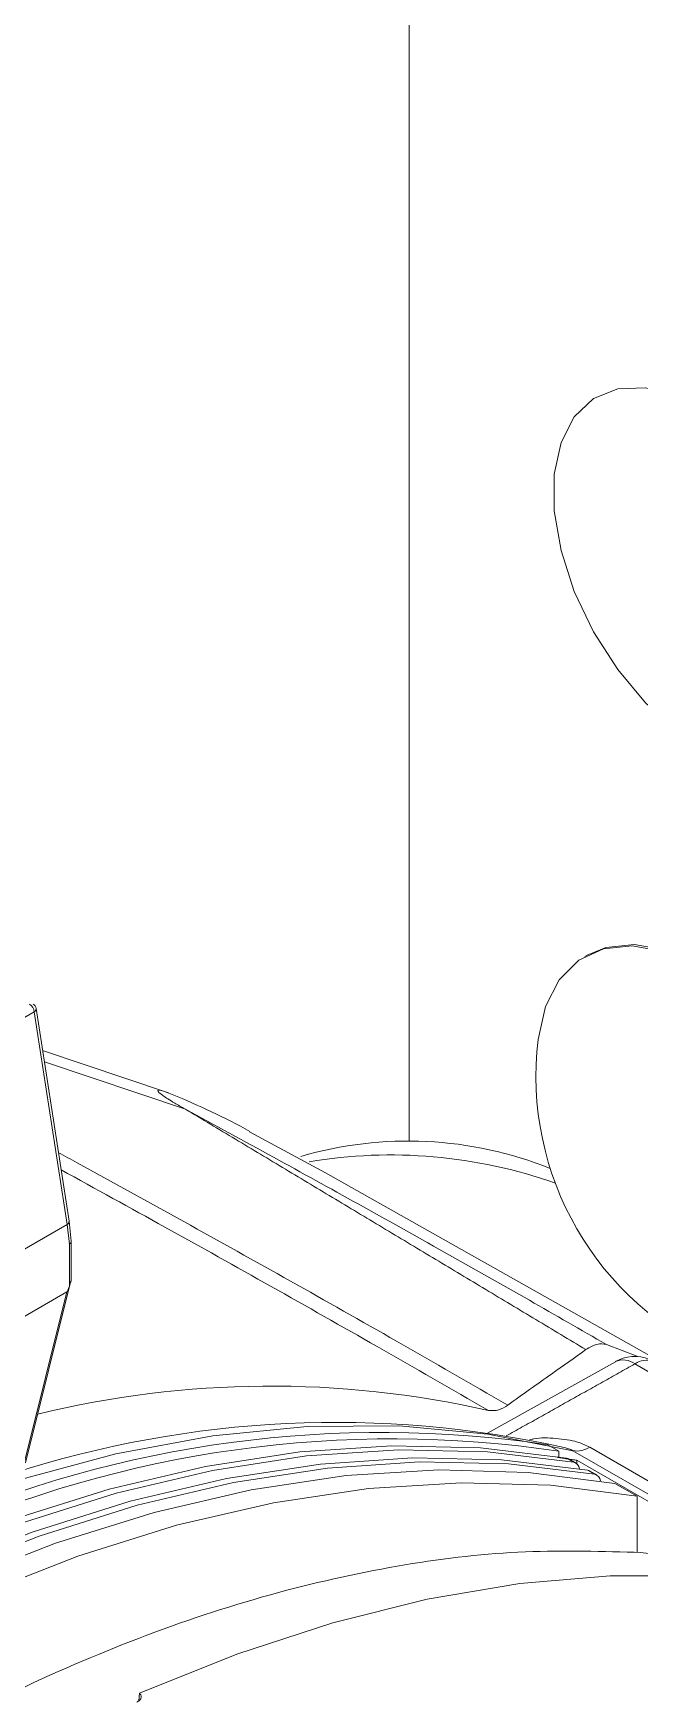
# Model space of a CAD drawing. Extents: x 2 to 136, y 1 to 99.
# Drawn here: x 14.628 to 15.55, y 85.318 to 87.842 of the extents above; entities that cross this region are included whole.
import ezdxf

# ---------------------------------------------------------------- set-up
doc = ezdxf.new("R2010")
doc.units = 0
doc.header["$MEASUREMENT"] = 0
doc.linetypes.add('SLD-Solid', pattern=[0])
doc.layers.add('OBJECT', color=7, linetype='CONTINUOUS')

msp = doc.modelspace()

# ---------------------------------------------------------------- linework, layer by layer
at = {"layer": 'OBJECT', "linetype": 'SLD-Solid', "lineweight": 15}
for p, q in [((15.199, 86.1601), (15.199, 90.5464)), ((15.4694, 86.4422), (15.4659, 86.4401)), ((14.6295, 86.356), (14.549, 86.3096)), ((14.6295, 86.356), (14.6794, 86.0334)), ((14.6823, 86.0387), (14.6323, 86.3612)), ((14.8335, 86.2332), (14.6422, 86.2975)), ((14.8591, 86.2085), (14.6449, 86.2801)), ((14.5981, 85.9865), (14.6794, 86.0334)), ((14.6794, 86.0334), (14.6794, 86.0334)), ((14.6794, 86.0334), (14.6828, 86.0034)), ((14.6857, 86.0082), (14.6823, 86.0385)), ((14.6828, 86.0034), (14.6828, 85.9401)), ((14.6857, 85.9505), (14.6857, 86.0078)), ((14.6791, 85.9312), (14.5981, 85.8844)), ((14.6791, 85.9312), (14.614, 85.671)), ((14.6163, 85.6715), (14.6853, 85.9477)), ((15.4991, 85.8511), (15.5467, 85.833)), ((15.5125, 85.8251), (15.3182, 85.7169)), ((16.0296, 85.5405), (15.5423, 85.8218)), ((15.4098, 85.6992), (15.4268, 85.6894)), ((15.4268, 85.6807), (15.4268, 85.6894)), ((15.4489, 85.6727), (15.4383, 85.6788)), ((15.4523, 85.6715), (15.4418, 85.6776)), ((15.8122, 85.4799), (15.4481, 85.6901)), ((15.7453, 85.5076), (15.4541, 85.6756)), ((15.4736, 85.6954), (15.8661, 85.4688)), ((15.4806, 85.6544), (15.4701, 85.6605)), ((15.4841, 85.6532), (15.4735, 85.6592)), ((15.5454, 85.6209), (15.5115, 85.6405)), ((15.5454, 85.6209), (15.5454, 85.536)), ((14.7884, 85.3105), (14.7896, 85.322))]:
    msp.add_line(p, q, dxfattribs=at)
at = {"layer": 'OBJECT', "linetype": 'SLD-Solid', "lineweight": 15, "flags": 128}
for points in [[(15.8637, 86.8881), (15.8585, 86.9464), (15.8431, 87.0079), (15.8183, 87.0699), (15.7852, 87.1294), (15.7453, 87.1837), (15.7005, 87.2301), (15.653, 87.2665), (15.6049, 87.2913), (15.5585, 87.3032), (15.516, 87.3017), (15.4792, 87.2869), (15.4501, 87.2594), (15.4299, 87.2206), (15.4195, 87.1723), (15.4195, 87.1167), (15.4299, 87.0564), (15.4501, 86.9942), (15.4792, 86.9331), (15.516, 86.8759), (15.5585, 86.8253), (15.6049, 86.7836), (15.653, 86.7528), (15.7005, 86.7344), (15.7453, 86.7292), (15.7852, 86.7374), (15.8183, 86.7586), (15.8431, 86.7919), (15.8585, 86.8358), (15.8637, 86.8881)], [(15.8178, 86.2369), (15.7788, 86.2962), (15.7342, 86.3489), (15.6858, 86.3929), (15.6355, 86.4263), (15.5856, 86.4478), (15.5379, 86.4565), (15.4945, 86.452), (15.4572, 86.4346), (15.4273, 86.4049), (15.4063, 86.3642), (15.395, 86.3144)], [(15.8214, 86.239), (15.7823, 86.2982), (15.7377, 86.3509), (15.6893, 86.3949), (15.6391, 86.4283), (15.5891, 86.4498), (15.5415, 86.4585), (15.4981, 86.454), (15.4694, 86.4422)], [(15.612, 85.808), (15.0719, 86.1119), (14.9567, 86.1739)], [(15.4481, 85.6901), (15.3187, 85.7154), (15.184, 85.7276), (15.0444, 85.7266), (14.9007, 85.7124), (14.7533, 85.6852), (14.603, 85.645), (14.5173, 85.6167)], [(15.4383, 85.6788), (15.3078, 85.6945), (15.1724, 85.6976), (15.0329, 85.6882), (14.8897, 85.6661), (14.7434, 85.6317), (14.5947, 85.5849), (14.4441, 85.526), (14.2923, 85.4552), (14.1399, 85.3728), (13.9874, 85.2792), (13.8356, 85.1747), (13.685, 85.0597), (13.5363, 84.9348), (13.39, 84.8004), (13.2468, 84.6571), (13.1073, 84.5054), (12.9719, 84.3461), (12.8414, 84.1796)], [(15.4489, 85.6727), (15.3183, 85.6884), (15.183, 85.6915), (15.0434, 85.6821), (14.9002, 85.6601), (14.754, 85.6256), (14.6052, 85.5788), (14.4547, 85.5199), (14.3028, 85.4491), (14.1504, 85.3668), (13.9979, 85.2731), (13.8461, 85.1686), (13.6955, 85.0537), (13.5468, 84.9287), (13.4005, 84.7943), (13.2574, 84.651), (13.1178, 84.4993), (12.9825, 84.34), (12.8519, 84.1735)], [(15.4701, 85.6605), (15.3395, 85.6762), (15.2042, 85.6793), (15.0646, 85.6698), (14.9214, 85.6478), (14.7752, 85.6134), (14.6265, 85.5666), (14.4759, 85.5077), (14.3241, 85.4369), (14.1716, 85.3545), (14.0192, 85.2609), (13.8673, 85.1564), (13.7167, 85.0414), (13.568, 84.9165), (13.4218, 84.7821), (13.2786, 84.6387), (13.139, 84.4871), (13.0037, 84.3277), (12.8731, 84.1613)], [(15.4806, 85.6544), (15.3501, 85.6701), (15.2147, 85.6732), (15.0752, 85.6637), (14.932, 85.6417), (14.7857, 85.6073), (14.637, 85.5605), (14.4864, 85.5016), (14.3346, 85.4308), (14.1821, 85.3484), (14.0297, 85.2548), (13.8779, 85.1503), (13.7273, 85.0353), (13.5786, 84.9104), (13.4323, 84.776), (13.2891, 84.6327), (13.1496, 84.481), (13.0142, 84.3216), (12.8837, 84.1552)], [(15.4383, 85.6788), (15.4405, 85.6782), (15.4418, 85.6776)], [(15.5115, 85.6405), (15.3802, 85.6572), (15.244, 85.6611), (15.1035, 85.6523), (14.9593, 85.6307), (14.8119, 85.5964), (14.662, 85.5496), (14.5102, 85.4904), (14.3571, 85.4192), (14.2034, 85.3362), (14.0496, 85.2417), (13.8965, 85.1362), (13.7447, 85.02), (13.5948, 84.8938), (13.4474, 84.7579), (13.3032, 84.613), (13.1627, 84.4596), (13.0265, 84.2984), (12.8952, 84.1301)], [(15.4701, 85.6605), (15.4722, 85.6599), (15.4735, 85.6592)], [(15.5454, 85.6209), (15.4141, 85.6376), (15.278, 85.6415), (15.1375, 85.6327), (14.9932, 85.6111), (14.8458, 85.5768), (14.6959, 85.53), (14.5441, 85.4708), (14.391, 85.3996), (14.2373, 85.3166), (14.0836, 85.2221), (13.9305, 85.1166), (13.7787, 85.0005), (13.6287, 84.8742), (13.4814, 84.7383), (13.3371, 84.5934), (13.1966, 84.44), (13.0604, 84.2788), (12.9291, 84.1105)], [(15.891, 85.4628), (15.7671, 85.4874), (15.6381, 85.4999), (15.5047, 85.5002), (15.3674, 85.4885), (15.2266, 85.4647), (15.083, 85.4289), (14.9372, 85.3813), (14.7896, 85.322)]]:
    msp.add_lwpolyline(points, dxfattribs=at)
at = {"layer": 'OBJECT', "linetype": 'SLD-Solid', "lineweight": 15}
for centre, radius, start, end in [((14.614, 86.3548), 0.0155, 4.5063, 56.95), ((14.6224, 86.3597), 0.01, 8.8019, 56.9399), ((14.6266, 86.3609), 0.00568, 300.1431, 2.6745), ((15.857, 86.2595), 0.4653, 173.2215, 246.7731), ((14.3965, 85.1467), 1.171, 61.3901, 67.8024), ((15.1975, 85.578), 0.5821, 68.2047, 106.2805), ((15.1708, 85.3848), 0.7542, 70.603, 99.4479), ((15.5423, 85.7711), 0.062, 69.267, 119.1597), ((15.5242, 85.7972), 0.0306, 53.488, 112.873), ((15.5611, 85.7943), 0.0333, 74.0154, 124.2943), ((14.9893, 84.2952), 1.4929, 77.2156, 103.7366), ((15.3252, 85.7882), 0.0374, 261.468, 309.6881), ((15.0877, 84.1389), 1.5941, 77.4269, 107.9506), ((15.1571, 83.9968), 1.721, 81.5565, 113.7095), ((15.1739, 83.98), 1.728, 81.5849, 114.2163), ((15.4543, 85.7247), 0.0351, 259.8176, 303.4206), ((15.4464, 85.6612), 0.0118, 6.2051, 77.8002), ((15.4781, 85.6429), 0.0118, 6.2051, 77.8002)]:
    msp.add_arc(centre, radius, start, end, dxfattribs=at)
for centre, major_axis, ratio, start_param, end_param in [((14.6724, 86.0373), (0.00991, 0.00133), 0.627377, 5.422325, 6.295991), ((14.6757, 86.0075), (0.00999, 0.00056), 0.611383, 5.463282, 6.317691), ((14.7136, 86.1018), (0.0347, 0.1707), 0.036347, 3.173727, 3.474397)]:
    msp.add_ellipse(centre, major_axis=major_axis, ratio=ratio, start_param=start_param, end_param=end_param, dxfattribs=at)
for points, knots in [([(14.8389, 86.2309), (14.8326, 86.2333), (14.8201, 86.238), (14.8151, 86.2372), (14.8224, 86.2304), (14.8391, 86.2197), (14.8535, 86.2116), (14.8591, 86.2085)], [0, 0, 0, 0, 0.217938, 0.435238, 0.661578, 0.868607, 1, 1, 1, 1]), ([(14.8591, 86.2085), (14.9038, 86.1842), (14.9916, 86.1364), (15.1227, 86.0641), (15.2525, 85.9916), (15.3785, 85.9204), (15.4601, 85.8735), (15.4991, 85.8511)], [0, 0, 0, 0, 0.206019, 0.404831, 0.608657, 0.812864, 1, 1, 1, 1]), ([(14.6662, 86.1424), (14.6756, 86.1373), (14.7394, 86.1028), (14.911, 86.008), (15.1294, 85.8857), (15.2928, 85.7917), (15.3491, 85.7594)], [0, 0, 0, 0, 0.041147, 0.277841, 0.751195, 1, 1, 1, 1]), ([(15.3196, 85.7511), (15.2634, 85.7835), (15.1, 85.8774), (14.8835, 85.9991), (14.7228, 86.0875), (14.6702, 86.1164)], [0, 0, 0, 0, 0.261291, 0.758402, 1, 1, 1, 1]), ([(14.6828, 85.9401), (14.6833, 85.9416), (14.6842, 85.9443), (14.6856, 85.9479), (14.6856, 85.9497), (14.6856, 85.9505)], [0, 0, 0, 0, 0.447485, 0.758489, 1, 1, 1, 1]), ([(15.4991, 85.8511), (15.4943, 85.8519), (15.4848, 85.8535), (15.4734, 85.8468), (15.4677, 85.8435)], [0, 0, 0, 0, 0.499761, 1, 1, 1, 1]), ([(15.3491, 85.7594), (15.3712, 85.7751), (15.4107, 85.8031), (15.4503, 85.8311), (15.4677, 85.8435)], [0, 0, 0, 0, 0.56, 1, 1, 1, 1]), ([(15.3822, 85.7067), (15.3843, 85.7072), (15.3969, 85.7101), (15.4225, 85.7091), (15.4528, 85.7053), (15.4676, 85.6983), (15.4736, 85.6954)], [0, 0, 0, 0, 0.070253, 0.41493, 0.762422, 1, 1, 1, 1]), ([(15.4481, 85.6901), (15.446, 85.6912), (15.442, 85.6932), (15.4371, 85.6944), (15.4347, 85.695)], [0, 0, 0, 0, 0.534098, 1, 1, 1, 1]), ([(15.5412, 85.536), (15.4828, 85.5375), (15.366, 85.5404), (15.1801, 85.5178), (14.9874, 85.4747), (14.7902, 85.4094), (14.5922, 85.324), (14.3927, 85.2188), (14.1914, 85.0928), (13.992, 84.9483), (13.7978, 84.7881), (13.6083, 84.6122), (13.422, 84.4204), (13.3028, 84.2797), (13.2432, 84.2094)], [0, 0, 0, 0, 0.082347, 0.164694, 0.249433, 0.334172, 0.416519, 0.498866, 0.583605, 0.668344, 0.750089, 0.831834, 0.915917, 1, 1, 1, 1]), ([(15.7453, 85.5076), (15.7308, 85.5106), (15.7019, 85.5168), (15.6577, 85.5241), (15.6044, 85.5313), (15.5652, 85.5342), (15.5412, 85.536)], [0, 0, 0, 0, 0.218765, 0.43753, 0.656295, 1, 1, 1, 1]), ([(14.7851, 85.3083), (14.7868, 85.3093), (14.7902, 85.3112), (14.7924, 85.3152), (14.792, 85.3189), (14.7903, 85.3211), (14.7896, 85.322)], [0, 0, 0, 0, 0.275026, 0.549974, 0.820722, 1, 1, 1, 1])]:
    msp.add_open_spline(points, degree=3, knots=knots, dxfattribs=at)
for points in [[(15.4677, 85.8435), (14.8591, 86.2085)], [(15.5423, 85.8218), (15.3466, 85.7124)], [(15.4245, 85.6798), (15.4541, 85.6756)], [(15.4541, 85.6756), (15.4541, 85.6693)]]:
    msp.add_open_spline(points, degree=1, dxfattribs=at)

doc.saveas('drawing.dxf')
